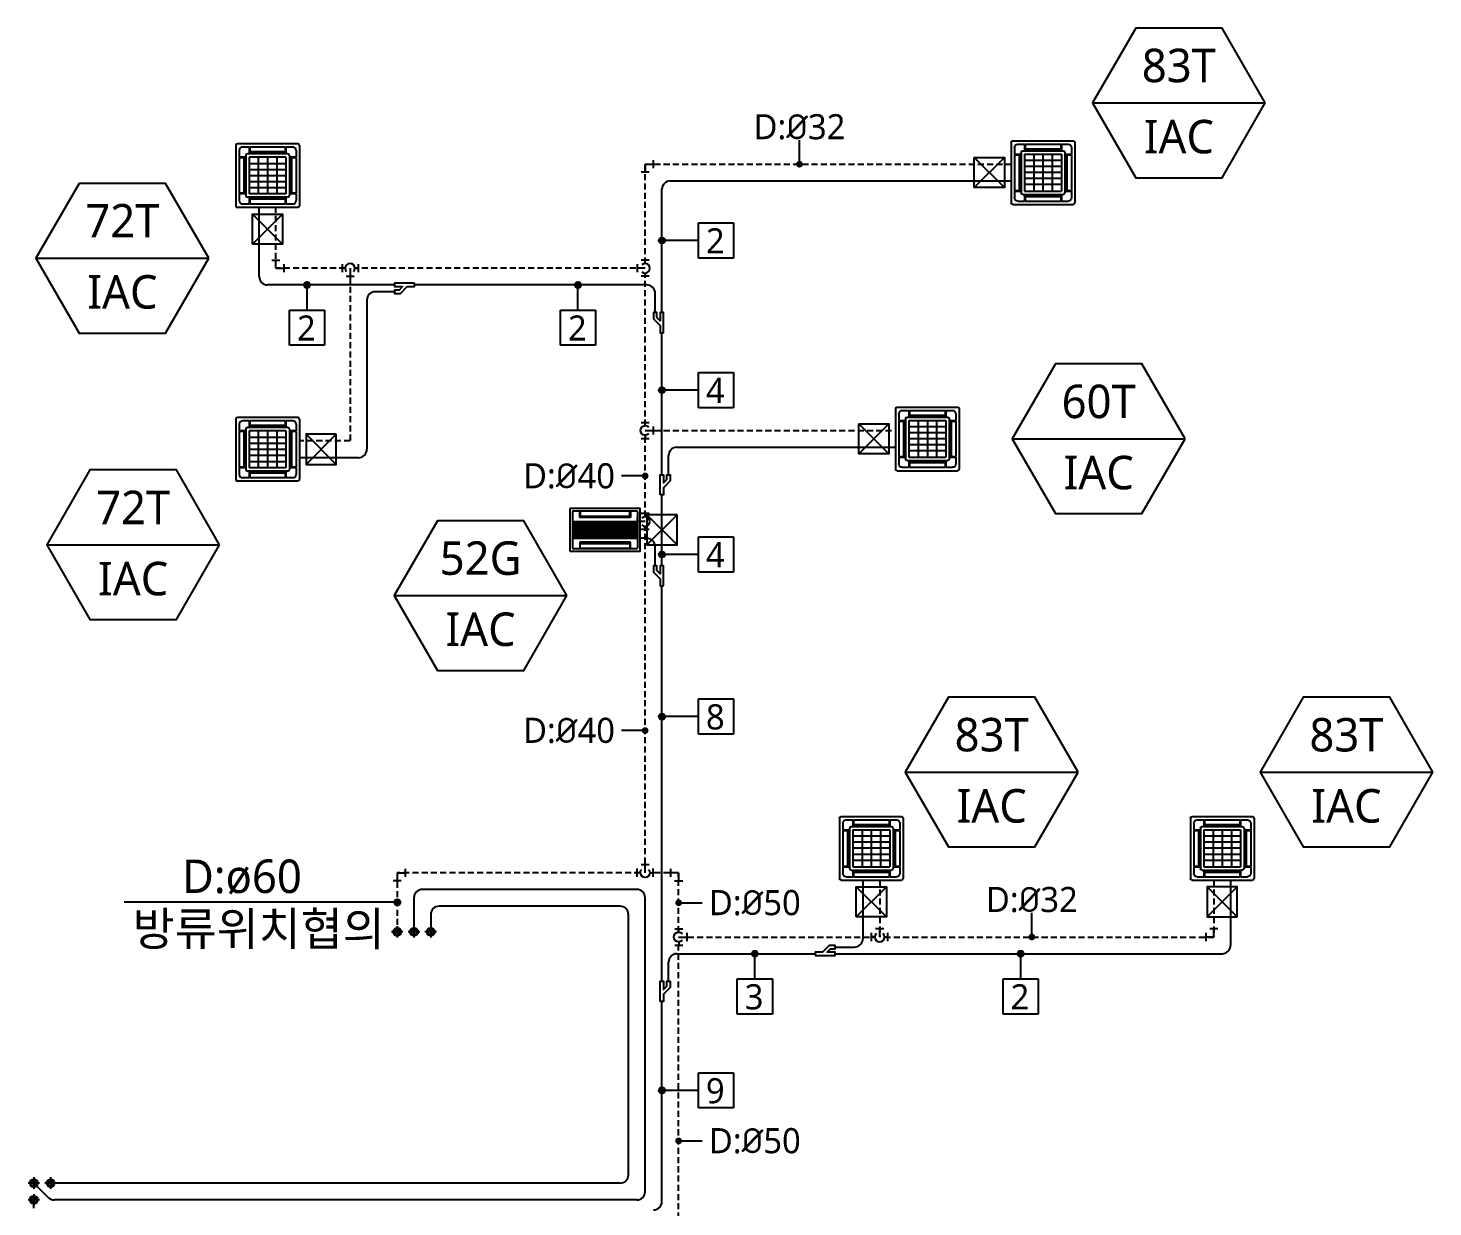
# Model space of a CAD drawing. Header units: millimetres. Extents: x 0 to 504600, y 0 to 118800.
# Drawn here: x 260500 to 281472, y 55759 to 73357 of the extents above; entities that cross this region are included whole.
import ezdxf
from ezdxf.enums import TextEntityAlignment as Align

# ---------------------------------------------------------------- set-up
doc = ezdxf.new("R2010")
doc.units = ezdxf.units.MM
doc.header["$LTSCALE"] = 200
doc.linetypes.add('HID', pattern=[2.3, 1.5, -0.8])
doc.layers.add('AM_8', color=1, linetype='Continuous', lineweight=25)
for name, color, linetype in [('F.D_frame', 4, 'Continuous'), ('LG-AIRCON', 240, 'Continuous'), ('LG-DRAIN', 4, 'HID'), ('LG-RLRG', 3, 'Continuous'), ('LG-TEXT', 2, 'Continuous'), ('LG-장비번호', 7, 'Continuous'), ('PIPE', 3, 'Continuous'), ('냉매관', 3, 'Continuous'), ('드레인', 4, 'HID')]:
    doc.layers.add(name, color=color, linetype=linetype)
doc.styles.add('LG전자', font='')
doc.styles.add('SUNJIN', font='malgun.ttf')
doc.styles.get('LG전자').set_extended_font_data('Malgun Gothic')

# ---------------------------------------------------------------- blocks, each defined once
blk = doc.blocks.new('장비번호')
at = {"layer": 'LG-장비번호', "color": 0}
blk.add_line((-516, 0), (516, 0), dxfattribs=at)
blk.add_lwpolyline([(516, 0), (258, 446.8), (-258, 446.8), (-516, 0), (-258, -446.8), (258, -446.8)], close=True, dxfattribs=at)
blk = doc.blocks.new('A$C1A5F2745')
at = {"color": 0}
for p, q in [((0, 925), (0, 25)), ((925, 950), (25, 950)), ((50, 850), (50, 750)), ((200, 900), (100, 900)), ((200, 900), (200, 800)), ((740, 900), (210, 900)), ((210, 900), (210, 830)), ((740, 900), (740, 830)), ((750, 900), (750, 800)), ((850, 900), (750, 900)), ((900, 850), (900, 750)), ((950, 925), (950, 25)), ((150, 750), (50, 750)), ((50, 740), (50, 210)), ((120, 740), (50, 740)), ((120, 740), (120, 210)), ((150, 775), (150, 175)), ((775, 800), (175, 800)), ((750, 750), (200, 750)), ((200, 750), (200, 200)), ((200, 655), (750, 655)), ((740, 830), (210, 830)), ((337, 750), (337, 200)), ((475, 750), (475, 200)), ((612, 750), (612, 200)), ((750, 750), (750, 200)), ((800, 775), (800, 175)), ((900, 750), (800, 750)), ((830, 740), (830, 210)), ((900, 740), (830, 740)), ((900, 740), (900, 210)), ((200, 565), (750, 565)), ((200, 475), (750, 475)), ((120, 210), (50, 210)), ((200, 385), (750, 385)), ((200, 295), (750, 295)), ((900, 210), (830, 210)), ((150, 200), (50, 200)), ((50, 200), (50, 100)), ((200, 50), (100, 50)), ((775, 150), (175, 150)), ((750, 200), (200, 200)), ((200, 150), (200, 50)), ((740, 120), (210, 120)), ((210, 120), (210, 50)), ((740, 50), (210, 50)), ((740, 120), (740, 50)), ((750, 150), (750, 50)), ((850, 50), (750, 50)), ((900, 200), (800, 200)), ((900, 200), (900, 100)), ((925, 0), (25, 0))]:
    blk.add_line(p, q, dxfattribs=at)
for centre, radius, start, end in [((25, 925), 25, 90, 180), ((100, 850), 50, 90, 180), ((850, 850), 50, 0, 90), ((925, 925), 25, 0, 90), ((175, 775), 25, 90, 180), ((775, 775), 25, 0, 90), ((25, 25), 25, 180, 270), ((100, 100), 50, 180, 270), ((175, 175), 25, 180, 270), ((775, 175), 25, 270, 0), ((850, 100), 50, 270, 0), ((925, 25), 25, 270, 0)]:
    blk.add_arc(centre, radius, start, end, dxfattribs=at)
blk = doc.blocks.new('실내기점검구')
at = {"layer": 'LG-AIRCON', "color": 5, "ltscale": 3}
for p, q in [((0, 450), (450, 0)), ((450, 450), (0, 0))]:
    blk.add_line(p, q, dxfattribs=at)
at = {"layer": 'LG-AIRCON', "color": 7, "ltscale": 3}
blk.add_lwpolyline([(450, 450), (0, 450), (0, 0), (450, 0)], close=True, dxfattribs=at)
blk = doc.blocks.new('ID_C_2_S_T')
at = {"layer": 'LG-AIRCON'}
for points in [[(-474, 123), (-474, 120), (474, 120), (474, 123)], [(-474, -120), (-474, -123), (474, -123), (474, -120)]]:
    blk.add_hatch(color=0, dxfattribs=at).paths.add_polyline_path(points)
at = {"layer": 'LG-AIRCON', "color": 0}
for p, q in [((-525, 310), (-525, -310)), ((515, 320), (-515, 320)), ((-484, -272), (-484, 272)), ((-474, 282), (474, 282)), ((-377, 183), (-377, 282)), ((-374, 280), (-374, 193)), ((374, 280), (-374, 280)), ((-371, 278), (-371, 203)), ((371, 278), (-371, 278)), ((371, 203), (371, 278)), ((374, 193), (374, 280)), ((377, 282), (377, 183)), ((484, 272), (484, -272)), ((525, -310), (525, 310)), ((-484, 123), (484, 123)), ((484, 120), (-484, 120)), ((-484, 92), (484, 92)), ((484, 92), (-484, 92)), ((484, 88), (-484, 88)), ((484, 73), (-484, 73)), ((484, 58), (-484, 58)), ((484, 43), (-484, 43)), ((484, 28), (-484, 28)), ((484, 13), (-484, 13)), ((377, 183), (-377, 183)), ((-374, 193), (374, 193)), ((-371, 203), (371, 203)), ((484, -2), (-484, -2)), ((484, -17), (-484, -17)), ((484, -32), (-484, -32)), ((484, -47), (-484, -47)), ((484, -62), (-484, -62)), ((484, -77), (-484, -77)), ((484, -92), (-484, -92)), ((-484, -120), (484, -120)), ((-484, -123), (-484, -120)), ((484, -123), (-484, -123)), ((377, -183), (-377, -183)), ((-377, -183), (-377, -282)), ((-374, -280), (-374, -193)), ((-374, -193), (374, -193)), ((-371, -278), (-371, -203)), ((-371, -203), (371, -203)), ((371, -203), (371, -278)), ((374, -193), (374, -280)), ((377, -282), (377, -183)), ((484, -123), (484, -120)), ((-515, -320), (515, -320)), ((474, -282), (-474, -282)), ((374, -280), (-374, -280)), ((371, -278), (-371, -278))]:
    blk.add_line(p, q, dxfattribs=at)
for points in [[(484, 120), (-484, 120), (-484, 123), (484, 123)], [(-484, -123), (484, -123), (484, -120), (-484, -120)]]:
    blk.add_lwpolyline(points, close=True, dxfattribs=at)
for centre, start, end in [((-515, 310), 90, 180), ((-474, 272), 90, 180), ((474, 272), 0, 90), ((515, 310), 0, 90), ((-515, -310), 180, 270), ((-474, -272), 180, 270), ((474, -272), 270, 0), ((515, -310), 270, 0)]:
    blk.add_arc(centre, 10, start, end, dxfattribs=at)
blk = doc.blocks.new('A$C6AC5147B')
at = {"layer": 'PIPE', "color": 1, "linetype": 'Continuous'}
for p, q in [((150, 75), (0, 75)), ((75, 150), (75, 0))]:
    blk.add_line(p, q, dxfattribs=at)
at = {"layer": 'PIPE', "color": 0, "linetype": 'Continuous'}
for radius in [52.5, 37.5]:
    blk.add_circle((75, 75), radius, dxfattribs=at)
blk = doc.blocks.new('A$C01A370DE')
at = {"layer": 'LG-DRAIN', "linetype": 'Continuous'}
for q in [(144, 96), (48, 0)]:
    blk.add_line((48, 96), q, dxfattribs=at)
at = {"layer": 'LG-DRAIN', "color": 2, "linetype": 'Continuous'}
for p, q in [((144, 144), (144, 48)), ((96, 0), (0, 0))]:
    blk.add_line(p, q, dxfattribs=at)
blk = doc.blocks.new('A$C761840EB')
at = {"layer": 'LG-DRAIN', "color": 2, "linetype": 'Continuous'}
for p, q in [((0, 10), (0, 106)), ((144, 154), (48, 154)), ((192, 10), (192, 106))]:
    blk.add_line(p, q, dxfattribs=at)
at = {"layer": 'LG-DRAIN', "linetype": 'Continuous'}
for p, q in [((38, 58), (0, 58)), ((96, 58), (96, 154)), ((154, 58), (192, 58))]:
    blk.add_line(p, q, dxfattribs=at)
at = {"layer": 'LG-DRAIN', "color": 2, "linetype": 'Continuous'}
blk.add_arc((96, 58), 57.6, 136.2383, 43.7617, dxfattribs=at)
blk = doc.blocks.new('_DOT')
at = {"color": 0, "linetype": 'ByBlock'}
blk.add_line((-0.5, 0), (-1, 0), dxfattribs=at)
at = {"color": 0, "linetype": 'ByBlock', "const_width": 0.5}
blk.add_lwpolyline([(-0.25, 0, 1), (0.25, 0, 1)], format="xyb", close=True, dxfattribs=at)

msp = doc.modelspace()

# ---------------------------------------------------------------- hatches: boundary and pattern name
at = {"layer": 'AM_8'}
h = msp.add_hatch(color=256, dxfattribs=at)
edge = h.paths.add_edge_path()
edge.add_arc((269962, 70186), 45.1, 90, 27.9032)
edge.add_arc((269962, 70186), 45.1, 27.9032, 90)
h = msp.add_hatch(color=256, dxfattribs=at)
edge = h.paths.add_edge_path()
edge.add_arc((264664, 69522), 45.1, 332.0968, 270, ccw=False)
edge.add_arc((264664, 69522), 45.1, 270, 332.0968, ccw=False)
h = msp.add_hatch(color=256, dxfattribs=at)
edge = h.paths.add_edge_path()
edge.add_arc((268709, 69522), 45.1, 332.0968, 270, ccw=False)
edge.add_arc((268709, 69522), 45.1, 270, 332.0968, ccw=False)
h = msp.add_hatch(color=256, dxfattribs=at)
edge = h.paths.add_edge_path()
edge.add_arc((269962, 67952), 45.1, 90, 27.9032)
edge.add_arc((269962, 67952), 45.1, 27.9032, 90)
h = msp.add_hatch(color=256, dxfattribs=at)
edge = h.paths.add_edge_path()
edge.add_arc((269962, 65498), 45.1, 90, 27.9032)
edge.add_arc((269962, 65498), 45.1, 27.9032, 90)
h = msp.add_hatch(color=256, dxfattribs=at)
edge = h.paths.add_edge_path()
edge.add_arc((269962, 63079), 45.1, 90, 27.9032)
edge.add_arc((269962, 63079), 45.1, 27.9032, 90)
h = msp.add_hatch(color=256, dxfattribs=at)
edge = h.paths.add_edge_path()
edge.add_arc((266011, 60306), 45.1, 332.0968, 270, ccw=False)
edge.add_arc((266011, 60306), 45.1, 270, 332.0968, ccw=False)
h = msp.add_hatch(color=256, dxfattribs=at)
edge = h.paths.add_edge_path()
edge.add_arc((271349, 59538), 45.1, 332.0968, 270, ccw=False)
edge.add_arc((271349, 59538), 45.1, 270, 332.0968, ccw=False)
h = msp.add_hatch(color=256, dxfattribs=at)
edge = h.paths.add_edge_path()
edge.add_arc((275318, 59538), 45.1, 332.0968, 270, ccw=False)
edge.add_arc((275318, 59538), 45.1, 270, 332.0968, ccw=False)
h = msp.add_hatch(color=256, dxfattribs=at)
edge = h.paths.add_edge_path()
edge.add_arc((269962, 57499), 45.1, 90, 27.9032)
edge.add_arc((269962, 57499), 45.1, 27.9032, 90)
at = {"layer": 'F.D_frame'}
h = msp.add_hatch(dxfattribs=at)
h.set_pattern_fill('ANSI31', color=251, scale=0.223782, angle=270)
h.set_pattern_definition([(315, (277840.7133, 76740.914), (0.50240572, 0.50240572), [])])
edge = h.paths.add_edge_path()
edge.add_line((268074, 64944), (268175, 64944))

# ---------------------------------------------------------------- linework, layer by layer
at = {"layer": 'LG-RLRG'}
for p, q in [((269962, 69110), (269962, 70950)), ((270087, 71075), (275175, 71075)), ((263950, 69647), (263950, 70681)), ((265968, 69522), (264075, 69522)), ((265968, 69422), (265682, 69422)), ((269737, 69522), (266268, 69522)), ((265557, 69297), (265557, 67069)), ((269862, 69110), (269862, 69397)), ((269962, 66689), (269962, 68810)), ((265432, 66944), (264550, 66944)), ((270062, 66689), (270062, 66975)), ((270187, 67100), (273450, 67100)), ((269962, 65330), (269962, 66389)), ((269737, 65741), (269639, 65741)), ((269862, 65330), (269862, 65616)), ((269962, 59127), (269962, 65030)), ((272963, 60637), (272963, 59763)), ((278452, 60637), (278452, 59663)), ((269587, 60498), (266386, 60498)), ((266261, 60373), (266261, 59864)), ((269337, 60248), (266636, 60248)), ((269712, 55989), (269712, 60373)), ((266511, 60123), (266511, 59864)), ((269462, 56239), (269462, 60123)), ((272551, 59638), (272838, 59638)), ((270062, 59127), (270062, 59413)), ((270187, 59538), (272251, 59538)), ((272551, 59538), (278327, 59538)), ((269962, 55839), (269962, 58827)), ((260799, 55901), (260586, 56114)), ((269337, 56114), (260836, 56114)), ((260586, 55739), (260586, 55864)), ((269587, 55864), (260887, 55864))]:
    msp.add_line(p, q, dxfattribs=at)
for centre, start, end in [((270087, 70950), 90, 180), ((264075, 69647), 180, 270), ((265682, 69297), 90, 180), ((269737, 69397), 0, 90), ((265432, 67069), 270, 0), ((270187, 66975), 90, 180), ((269737, 65616), 0, 90), ((266386, 60373), 90, 180), ((269587, 60373), 0, 90), ((266636, 60123), 90, 180), ((269337, 60123), 0, 90), ((272838, 59763), 270, 0), ((278327, 59663), 270, 0), ((270187, 59413), 90, 180), ((269337, 56239), 270, 0), ((260887, 55989), 225, 270), ((269587, 55989), 270, 0), ((269837, 55839), 270, 0)]:
    msp.add_arc(centre, 125, start, end, dxfattribs=at)
at = {"layer": 'LG-TEXT', "color": 1, "linetype": 'ByBlock', "lineweight": -2}
for p, q in [((272016, 71425), (272016, 71685)), ((275485, 59888), (275485, 60148))]:
    msp.add_line(p, q, dxfattribs=at)
at = {"layer": 'LG-TEXT', "color": 1}
for p, q in [((270507, 70449), (271032, 70449)), ((270507, 69924), (270507, 70449)), ((271032, 70449), (271032, 69924)), ((270507, 70186), (269962, 70186)), ((271032, 69924), (270507, 69924)), ((264664, 69147), (264664, 69522)), ((268709, 69147), (268709, 69522)), ((264402, 69147), (264927, 69147)), ((264402, 68622), (264402, 69147)), ((264927, 69147), (264927, 68622)), ((268447, 69147), (268972, 69147)), ((268447, 68622), (268447, 69147)), ((268972, 69147), (268972, 68622)), ((264927, 68622), (264402, 68622)), ((268972, 68622), (268447, 68622)), ((270507, 68214), (271032, 68214)), ((270507, 67689), (270507, 68214)), ((271032, 68214), (271032, 67689)), ((270507, 67952), (269962, 67952)), ((271032, 67689), (270507, 67689)), ((269612, 66671), (269361, 66671)), ((269361, 66671), (269361, 66671)), ((270507, 65760), (271032, 65760)), ((270507, 65235), (270507, 65760)), ((271032, 65760), (271032, 65235)), ((270507, 65498), (269962, 65498)), ((271032, 65235), (270507, 65235)), ((270507, 63342), (271032, 63342)), ((270507, 62817), (270507, 63342)), ((271032, 63342), (271032, 62817)), ((270507, 63079), (269962, 63079)), ((269612, 62870), (269361, 62870)), ((269361, 62870), (269361, 62870)), ((271032, 62817), (270507, 62817)), ((266011, 60306), (261932, 60306)), ((270312, 60299), (270564, 60299)), ((270564, 60299), (270564, 60299)), ((271349, 59163), (271349, 59538)), ((275318, 59163), (275318, 59538)), ((271086, 59163), (271611, 59163)), ((271086, 58638), (271086, 59163)), ((271611, 59163), (271611, 58638)), ((275055, 59163), (275580, 59163)), ((275055, 58638), (275055, 59163)), ((275580, 59163), (275580, 58638)), ((271611, 58638), (271086, 58638)), ((275580, 58638), (275055, 58638)), ((270507, 57761), (271032, 57761)), ((270507, 57236), (270507, 57761)), ((271032, 57761), (271032, 57236)), ((270507, 57499), (269962, 57499)), ((271032, 57236), (270507, 57236)), ((270312, 56744), (270564, 56744)), ((270564, 56744), (270564, 56744))]:
    msp.add_line(p, q, dxfattribs=at)
for centre in [(269962, 70186), (264664, 69522), (268709, 69522), (269962, 67952), (269962, 65498), (269962, 63079), (266011, 60306), (271349, 59538), (275318, 59538), (269962, 57499)]:
    msp.add_circle(centre, 45.1, dxfattribs=at)
at = {"layer": '냉매관', "color": 2}
for points in [[(266268, 69547), (265968, 69547), (265968, 69497), (266090, 69497), (266040, 69447), (265968, 69447), (265968, 69397), (266061, 69397), (266161, 69497), (266268, 69497)], [(269987, 68810), (269987, 69110), (269937, 69110), (269937, 68989), (269887, 69039), (269887, 69110), (269837, 69110), (269837, 69018), (269937, 68918), (269937, 68810)], [(269937, 66389), (269937, 66689), (269987, 66689), (269987, 66567), (270037, 66617), (270037, 66689), (270087, 66689), (270087, 66596), (269987, 66496), (269987, 66389)], [(269987, 65030), (269987, 65330), (269937, 65330), (269937, 65208), (269887, 65258), (269887, 65330), (269837, 65330), (269837, 65237), (269937, 65137), (269937, 65030)], [(272251, 59513), (272551, 59513), (272551, 59563), (272430, 59563), (272480, 59613), (272551, 59613), (272551, 59663), (272459, 59663), (272359, 59563), (272251, 59563)], [(269937, 58827), (269937, 59127), (269987, 59127), (269987, 59005), (270037, 59055), (270037, 59127), (270087, 59127), (270087, 59034), (269987, 58934), (269987, 58827)]]:
    msp.add_lwpolyline(points, close=True, dxfattribs=at)
at = {"layer": '드레인', "ltscale": 0.3}
for p, q in [((269712, 69844), (269712, 71325)), ((269712, 71325), (275175, 71325)), ((264200, 69772), (264200, 70681)), ((265235, 69772), (264200, 69772)), ((265307, 69772), (265307, 67194)), ((269712, 69772), (265379, 69772)), ((269712, 67422), (269712, 69700)), ((269712, 67350), (273450, 67350)), ((265307, 67194), (264550, 67194)), ((269712, 66063), (269712, 67278)), ((269712, 60748), (269712, 65919)), ((266011, 60748), (266011, 59864)), ((269640, 60748), (266011, 60748)), ((270212, 60748), (269784, 60748)), ((270212, 59860), (270212, 60748)), ((273213, 60637), (273213, 59788)), ((278202, 60637), (278202, 59788)), ((270212, 59788), (273141, 59788)), ((273285, 59788), (278202, 59788)), ((270212, 55171), (270212, 59716))]:
    msp.add_line(p, q, dxfattribs=at)

# ---------------------------------------------------------------- block references
at = {"layer": 'LG-AIRCON', "color": 211}
for name, p in [('A$C1A5F2745', (263600, 70681)), ('A$C1A5F2745', (263600, 66594)), ('ID_C_2_S_T', (269114, 65866))]:
    msp.add_blockref(name, p, dxfattribs=at)
at = {"layer": 'LG-AIRCON', "color": 211, "xscale": -1}
for p in [(276125, 70725), (274400, 66750), (273563, 60637), (278802, 60637)]:
    msp.add_blockref('A$C1A5F2745', p, dxfattribs=at)
at = {"layer": 'LG-AIRCON', "color": 8, "xscale": -1}
for p in [(275075, 70975), (273350, 67000)]:
    msp.add_blockref('실내기점검구', p, dxfattribs=at)
at = {"layer": 'LG-AIRCON', "color": 8, "xscale": -1, "rotation": 89.99999999999997}
for p in [(264300, 70581), (273313, 60537)]:
    msp.add_blockref('실내기점검구', p, dxfattribs=at)
at = {"layer": 'LG-AIRCON', "color": 8}
for p in [(264650, 66844), (269739, 65641)]:
    msp.add_blockref('실내기점검구', p, dxfattribs=at)
at = {"layer": 'LG-AIRCON', "color": 8, "rotation": 270}
msp.add_blockref('실내기점검구', (278102, 60537), dxfattribs=at)
at = {"layer": 'LG-RLRG', "xscale": 1.142857142857143, "yscale": 1.142857142857143, "zscale": 1.142857142857143}
for p in [(266175, 59779), (266425, 59779), (260500, 56029), (260750, 56029), (260500, 55779)]:
    msp.add_blockref('A$C6AC5147B', p, dxfattribs=at)
at = {"layer": 'LG-TEXT', "color": 1, "xscale": 100, "yscale": 100, "zscale": 100}
for p, rotation in [((272016, 71325), 270), ((270212, 60299), 180), ((275485, 59788), 270), ((270212, 56744), 180)]:
    msp.add_blockref('_DOT', p, dxfattribs=dict(at, rotation=rotation))
for p in [(269712, 66671), (269712, 62870)]:
    msp.add_blockref('_DOT', p, dxfattribs=at)
at = {"layer": 'LG-장비번호', "color": 2, "xscale": 2.5, "yscale": 2.5, "zscale": 2.5}
for p in [(277680, 72240), (261908, 69922), (276483, 67226), (262069, 65643), (267255, 64886), (274885, 62251), (280182, 62250)]:
    msp.add_blockref('장비번호', p, dxfattribs=at)
at = {"layer": '드레인', "yscale": 1.25, "zscale": 1.25}
for name, p, xscale in [('A$C01A370DE', (269652, 71205), 1.25), ('A$C761840EB', (269832, 60676), -1.25), ('A$C01A370DE', (265951, 60628), 1.25), ('A$C01A370DE', (270272, 60628), -1.25), ('A$C761840EB', (273093, 59716), 1.25)]:
    msp.add_blockref(name, p, dxfattribs=dict(at, xscale=xscale))
for name, p, xscale, rotation in [('A$C01A370DE', (264320, 69712), 1.25, 90), ('A$C761840EB', (265427, 69844), 1.25, 180), ('A$C761840EB', (269784, 69652), 1.25, 90.00000000000001), ('A$C761840EB', (269640, 67230), -1.25, 270), ('A$C761840EB', (269784, 65871), 1.25, 90.00000000000001), ('A$C761840EB', (270140, 59668), -1.25, 270), ('A$C01A370DE', (278082, 59728), -1.25, 270)]:
    msp.add_blockref(name, p, dxfattribs=dict(at, xscale=xscale, rotation=rotation))
at = {"layer": '드레인', "ltscale": 0.3, "xscale": 1.142857142857143, "yscale": 1.142857142857143, "zscale": 1.142857142857143}
msp.add_blockref('A$C6AC5147B', (265925, 59779), dxfattribs=at)

# ---------------------------------------------------------------- texts
at = {"layer": 'LG-TEXT', "color": 2, "style": 'SUNJIN'}
for s, height, p in [('2', 375, (270759, 69994)), ('2', 375, (264654, 68692)), ('2', 375, (268699, 68692)), ('4', 375, (270759, 67759)), ('4', 375, (270759, 65306)), ('8', 375, (270759, 62887)), ('3', 375, (271338, 58708)), ('2', 375, (275307, 58708)), ('9', 375, (270759, 57306)), ('OAC-24', 18.8, (260584, 56121)), ('OAC-42', 18.8, (260834, 56121)), ('OAC-48', 18.8, (260584, 55871))]:
    msp.add_text(s, height=height, dxfattribs=at).set_placement(p, align=Align.CENTER)
for s, p in [('D:ø60', (264587, 60445)), ('방류위치협의', (265825, 59660))]:
    msp.add_text(s, height=500, dxfattribs=at).set_placement(p, align=Align.RIGHT)
at = {"layer": 'LG-TEXT', "char_height": 375, "style": 'LG전자'}
for s, insert, attachment_point in [('D:{\\fISOCPEUR|b0|i0|c129|p34;%%C}32', (272016, 72072), 2), ('D:{\\fISOCPEUR|b0|i0|c129|p34;%%C}40', (269261, 66861), 3), ('D:{\\fISOCPEUR|b0|i0|c129|p34;%%C}40', (269261, 63061), 3), ('D:{\\fISOCPEUR|b0|i0|c129|p34;%%C}50', (270664, 60489), 1), ('D:{\\fISOCPEUR|b0|i0|c129|p34;%%C}32', (275485, 60536), 2), ('D:{\\fISOCPEUR|b0|i0|c129|p34;%%C}50', (270664, 56935), 1)]:
    msp.add_mtext(s, dxfattribs=dict(at, insert=insert, attachment_point=attachment_point))
at = {"layer": 'LG-장비번호', "color": 2, "style": 'SUNJIN'}
for s, p in [('83T', (277680, 72799)), ('IAC', (277680, 71737)), ('72T', (261908, 70481)), ('IAC', (261908, 69419)), ('60T', (276483, 67784)), ('IAC', (276483, 66722)), ('72T', (262069, 66201)), ('52G', (267255, 65445)), ('IAC', (262069, 65139)), ('IAC', (267255, 64383)), ('83T', (274885, 62809)), ('83T', (280182, 62808)), ('IAC', (274885, 61747)), ('IAC', (280182, 61746))]:
    msp.add_text(s, height=500, dxfattribs=at).set_placement(p, align=Align.MIDDLE_CENTER)

doc.saveas('drawing.dxf')
